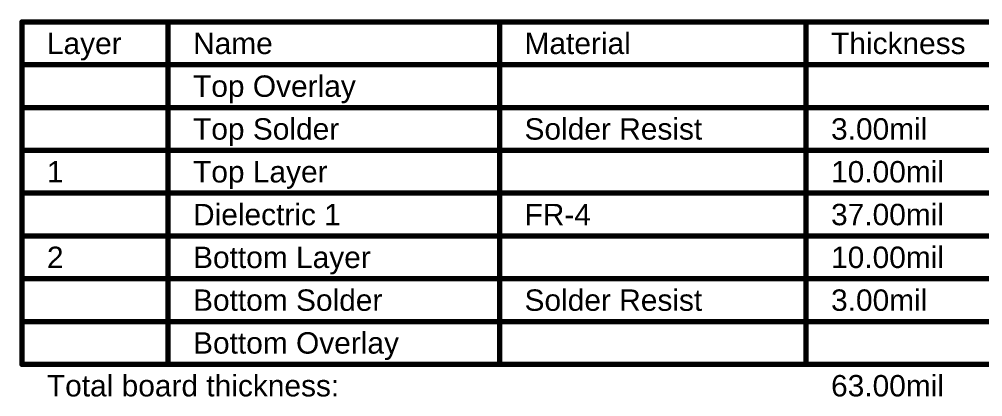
# Model space of a CAD drawing. Header units: inches. Extents: x -46 to 312, y 0 to 111.
# Drawn here: x -45.6 to 23, y 84.3 to 111.2 of the extents above; entities that cross this region are included whole.
import ezdxf

# ---------------------------------------------------------------- set-up
doc = ezdxf.new("R2010")
doc.units = ezdxf.units.IN
doc.layers.add('Draft and Dimension', color=6, linetype='Continuous')
doc.styles.add('Arial', font='', dxfattribs={"height": 0.2})
doc.styles.get('Arial').set_extended_font_data('Arial')

msp = doc.modelspace()

# ---------------------------------------------------------------- linework, layer by layer
at = {"layer": 'Draft and Dimension'}
for points in [[(-45.447, 110.998, 0.381, 0.381, 0), (69.838, 110.998, 0.381, 0.381, 0)], [(-45.447, 86.614, 0.381, 0.381, 0), (-45.447, 110.998, 0.381, 0.381, 0)], [(-35.035, 86.614, 0.381, 0.381, 0), (-35.035, 110.998, 0.381, 0.381, 0)], [(-11.42, 86.614, 0.381, 0.381, 0), (-11.42, 110.998, 0.381, 0.381, 0)], [(10.418, 86.614, 0.381, 0.381, 0), (10.418, 110.998, 0.381, 0.381, 0)], [(-45.447, 107.95, 0.381, 0.381, 0), (69.838, 107.95, 0.381, 0.381, 0)], [(-45.447, 104.902, 0.381, 0.381, 0), (-35.035, 104.902, 0.381, 0.381, 0)], [(-35.035, 104.902, 0.381, 0.381, 0), (-11.42, 104.902, 0.381, 0.381, 0)], [(-11.42, 104.902, 0.381, 0.381, 0), (10.418, 104.902, 0.381, 0.381, 0)], [(10.418, 104.902, 0.381, 0.381, 0), (26.924, 104.902, 0.381, 0.381, 0)], [(-45.447, 101.854, 0.381, 0.381, 0), (-35.035, 101.854, 0.381, 0.381, 0)], [(-35.035, 101.854, 0.381, 0.381, 0), (-11.42, 101.854, 0.381, 0.381, 0)], [(-11.42, 101.854, 0.381, 0.381, 0), (10.418, 101.854, 0.381, 0.381, 0)], [(10.418, 101.854, 0.381, 0.381, 0), (26.924, 101.854, 0.381, 0.381, 0)], [(-45.447, 98.806, 0.381, 0.381, 0), (-35.035, 98.806, 0.381, 0.381, 0)], [(-35.035, 98.806, 0.381, 0.381, 0), (-11.42, 98.806, 0.381, 0.381, 0)], [(-11.42, 98.806, 0.381, 0.381, 0), (10.418, 98.806, 0.381, 0.381, 0)], [(10.418, 98.806, 0.381, 0.381, 0), (26.924, 98.806, 0.381, 0.381, 0)], [(-45.447, 95.758, 0.381, 0.381, 0), (-35.035, 95.758, 0.381, 0.381, 0)], [(-35.035, 95.758, 0.381, 0.381, 0), (-11.42, 95.758, 0.381, 0.381, 0)], [(-11.42, 95.758, 0.381, 0.381, 0), (10.418, 95.758, 0.381, 0.381, 0)], [(10.418, 95.758, 0.381, 0.381, 0), (26.924, 95.758, 0.381, 0.381, 0)], [(-45.447, 92.71, 0.381, 0.381, 0), (-35.035, 92.71, 0.381, 0.381, 0)], [(-35.035, 92.71, 0.381, 0.381, 0), (-11.42, 92.71, 0.381, 0.381, 0)], [(-11.42, 92.71, 0.381, 0.381, 0), (10.418, 92.71, 0.381, 0.381, 0)], [(10.418, 92.71, 0.381, 0.381, 0), (26.924, 92.71, 0.381, 0.381, 0)], [(-45.447, 89.662, 0.381, 0.381, 0), (-35.035, 89.662, 0.381, 0.381, 0)], [(-35.035, 89.662, 0.381, 0.381, 0), (-11.42, 89.662, 0.381, 0.381, 0)], [(-11.42, 89.662, 0.381, 0.381, 0), (10.418, 89.662, 0.381, 0.381, 0)], [(10.418, 89.662, 0.381, 0.381, 0), (26.924, 89.662, 0.381, 0.381, 0)], [(-45.447, 86.614, 0.381, 0.381, 0), (-35.035, 86.614, 0.381, 0.381, 0)], [(-35.035, 86.614, 0.381, 0.381, 0), (-11.42, 86.614, 0.381, 0.381, 0)], [(-11.42, 86.614, 0.381, 0.381, 0), (10.418, 86.614, 0.381, 0.381, 0)], [(10.418, 86.614, 0.381, 0.381, 0), (26.924, 86.614, 0.381, 0.381, 0)]]:
    msp.add_lwpolyline(points, format="xyseb", dxfattribs=at)
for points in [[(-45.542, 110.998, 0.191, 0.191, 1), (-45.352, 110.998, 0.191, 0.191, 1)], [(-45.542, 110.998, 0.191, 0.191, 1), (-45.352, 110.998, 0.191, 0.191, 1)], [(-35.131, 110.998, 0.191, 0.191, 1), (-34.94, 110.998, 0.191, 0.191, 1)], [(-11.515, 110.998, 0.191, 0.191, 1), (-11.325, 110.998, 0.191, 0.191, 1)], [(10.323, 110.998, 0.191, 0.191, 1), (10.513, 110.998, 0.191, 0.191, 1)], [(-45.542, 107.95, 0.191, 0.191, 1), (-45.352, 107.95, 0.191, 0.191, 1)], [(-45.542, 104.902, 0.191, 0.191, 1), (-45.352, 104.902, 0.191, 0.191, 1)], [(-35.131, 104.902, 0.191, 0.191, 1), (-34.94, 104.902, 0.191, 0.191, 1)], [(-35.131, 104.902, 0.191, 0.191, 1), (-34.94, 104.902, 0.191, 0.191, 1)], [(-11.515, 104.902, 0.191, 0.191, 1), (-11.325, 104.902, 0.191, 0.191, 1)], [(-11.515, 104.902, 0.191, 0.191, 1), (-11.325, 104.902, 0.191, 0.191, 1)], [(10.323, 104.902, 0.191, 0.191, 1), (10.513, 104.902, 0.191, 0.191, 1)], [(10.323, 104.902, 0.191, 0.191, 1), (10.513, 104.902, 0.191, 0.191, 1)], [(-45.542, 101.854, 0.191, 0.191, 1), (-45.352, 101.854, 0.191, 0.191, 1)], [(-35.131, 101.854, 0.191, 0.191, 1), (-34.94, 101.854, 0.191, 0.191, 1)], [(-35.131, 101.854, 0.191, 0.191, 1), (-34.94, 101.854, 0.191, 0.191, 1)], [(-11.515, 101.854, 0.191, 0.191, 1), (-11.325, 101.854, 0.191, 0.191, 1)], [(-11.515, 101.854, 0.191, 0.191, 1), (-11.325, 101.854, 0.191, 0.191, 1)], [(10.323, 101.854, 0.191, 0.191, 1), (10.513, 101.854, 0.191, 0.191, 1)], [(10.323, 101.854, 0.191, 0.191, 1), (10.513, 101.854, 0.191, 0.191, 1)], [(-45.542, 98.806, 0.191, 0.191, 1), (-45.352, 98.806, 0.191, 0.191, 1)], [(-35.131, 98.806, 0.191, 0.191, 1), (-34.94, 98.806, 0.191, 0.191, 1)], [(-35.131, 98.806, 0.191, 0.191, 1), (-34.94, 98.806, 0.191, 0.191, 1)], [(-11.515, 98.806, 0.191, 0.191, 1), (-11.325, 98.806, 0.191, 0.191, 1)], [(-11.515, 98.806, 0.191, 0.191, 1), (-11.325, 98.806, 0.191, 0.191, 1)], [(10.323, 98.806, 0.191, 0.191, 1), (10.513, 98.806, 0.191, 0.191, 1)], [(10.323, 98.806, 0.191, 0.191, 1), (10.513, 98.806, 0.191, 0.191, 1)], [(-45.542, 95.758, 0.191, 0.191, 1), (-45.352, 95.758, 0.191, 0.191, 1)], [(-35.131, 95.758, 0.191, 0.191, 1), (-34.94, 95.758, 0.191, 0.191, 1)], [(-35.131, 95.758, 0.191, 0.191, 1), (-34.94, 95.758, 0.191, 0.191, 1)], [(-11.515, 95.758, 0.191, 0.191, 1), (-11.325, 95.758, 0.191, 0.191, 1)], [(-11.515, 95.758, 0.191, 0.191, 1), (-11.325, 95.758, 0.191, 0.191, 1)], [(10.323, 95.758, 0.191, 0.191, 1), (10.513, 95.758, 0.191, 0.191, 1)], [(10.323, 95.758, 0.191, 0.191, 1), (10.513, 95.758, 0.191, 0.191, 1)], [(-45.542, 92.71, 0.191, 0.191, 1), (-45.352, 92.71, 0.191, 0.191, 1)], [(-35.131, 92.71, 0.191, 0.191, 1), (-34.94, 92.71, 0.191, 0.191, 1)], [(-35.131, 92.71, 0.191, 0.191, 1), (-34.94, 92.71, 0.191, 0.191, 1)], [(-11.515, 92.71, 0.191, 0.191, 1), (-11.325, 92.71, 0.191, 0.191, 1)], [(-11.515, 92.71, 0.191, 0.191, 1), (-11.325, 92.71, 0.191, 0.191, 1)], [(10.323, 92.71, 0.191, 0.191, 1), (10.513, 92.71, 0.191, 0.191, 1)], [(10.323, 92.71, 0.191, 0.191, 1), (10.513, 92.71, 0.191, 0.191, 1)], [(-45.542, 89.662, 0.191, 0.191, 1), (-45.352, 89.662, 0.191, 0.191, 1)], [(-35.131, 89.662, 0.191, 0.191, 1), (-34.94, 89.662, 0.191, 0.191, 1)], [(-35.131, 89.662, 0.191, 0.191, 1), (-34.94, 89.662, 0.191, 0.191, 1)], [(-11.515, 89.662, 0.191, 0.191, 1), (-11.325, 89.662, 0.191, 0.191, 1)], [(-11.515, 89.662, 0.191, 0.191, 1), (-11.325, 89.662, 0.191, 0.191, 1)], [(10.323, 89.662, 0.191, 0.191, 1), (10.513, 89.662, 0.191, 0.191, 1)], [(10.323, 89.662, 0.191, 0.191, 1), (10.513, 89.662, 0.191, 0.191, 1)], [(-45.542, 86.614, 0.191, 0.191, 1), (-45.352, 86.614, 0.191, 0.191, 1)], [(-45.542, 86.614, 0.191, 0.191, 1), (-45.352, 86.614, 0.191, 0.191, 1)], [(-35.131, 86.614, 0.191, 0.191, 1), (-34.94, 86.614, 0.191, 0.191, 1)], [(-35.131, 86.614, 0.191, 0.191, 1), (-34.94, 86.614, 0.191, 0.191, 1)], [(-35.131, 86.614, 0.191, 0.191, 1), (-34.94, 86.614, 0.191, 0.191, 1)], [(-11.515, 86.614, 0.191, 0.191, 1), (-11.325, 86.614, 0.191, 0.191, 1)], [(-11.515, 86.614, 0.191, 0.191, 1), (-11.325, 86.614, 0.191, 0.191, 1)], [(-11.515, 86.614, 0.191, 0.191, 1), (-11.325, 86.614, 0.191, 0.191, 1)], [(10.323, 86.614, 0.191, 0.191, 1), (10.513, 86.614, 0.191, 0.191, 1)], [(10.323, 86.614, 0.191, 0.191, 1), (10.513, 86.614, 0.191, 0.191, 1)], [(10.323, 86.614, 0.191, 0.191, 1), (10.513, 86.614, 0.191, 0.191, 1)]]:
    msp.add_lwpolyline(points, format="xyseb", close=True, dxfattribs=at)

# ---------------------------------------------------------------- texts
at = {"layer": 'Draft and Dimension', "style": 'Arial'}
for s, p in [('Layer', (-43.669, 108.712)), ('Name', (-33.257, 108.712)), ('Material', (-9.642, 108.712)), ('Thickness', (12.196, 108.712)), ('Top Overlay', (-33.257, 105.664)), ('Top Solder', (-33.257, 102.616)), ('Solder Resist', (-9.642, 102.616)), ('3.00mil', (12.196, 102.616)), ('1', (-43.669, 99.568)), ('Top Layer', (-33.257, 99.568)), ('10.00mil', (12.196, 99.568)), ('Dielectric 1', (-33.257, 96.52)), ('FR-4', (-9.642, 96.52)), ('37.00mil', (12.196, 96.52)), ('2', (-43.669, 93.472)), ('Bottom Layer', (-33.257, 93.472)), ('10.00mil', (12.196, 93.472)), ('Bottom Solder', (-33.257, 90.424)), ('Solder Resist', (-9.642, 90.424)), ('3.00mil', (12.196, 90.424)), ('Bottom Overlay', (-33.257, 87.376)), ('Total board thickness:', (-43.669, 84.328)), ('63.00mil', (12.196, 84.328))]:
    msp.add_text(s, height=1.524, dxfattribs=at).set_placement(p)

doc.saveas('drawing.dxf')
